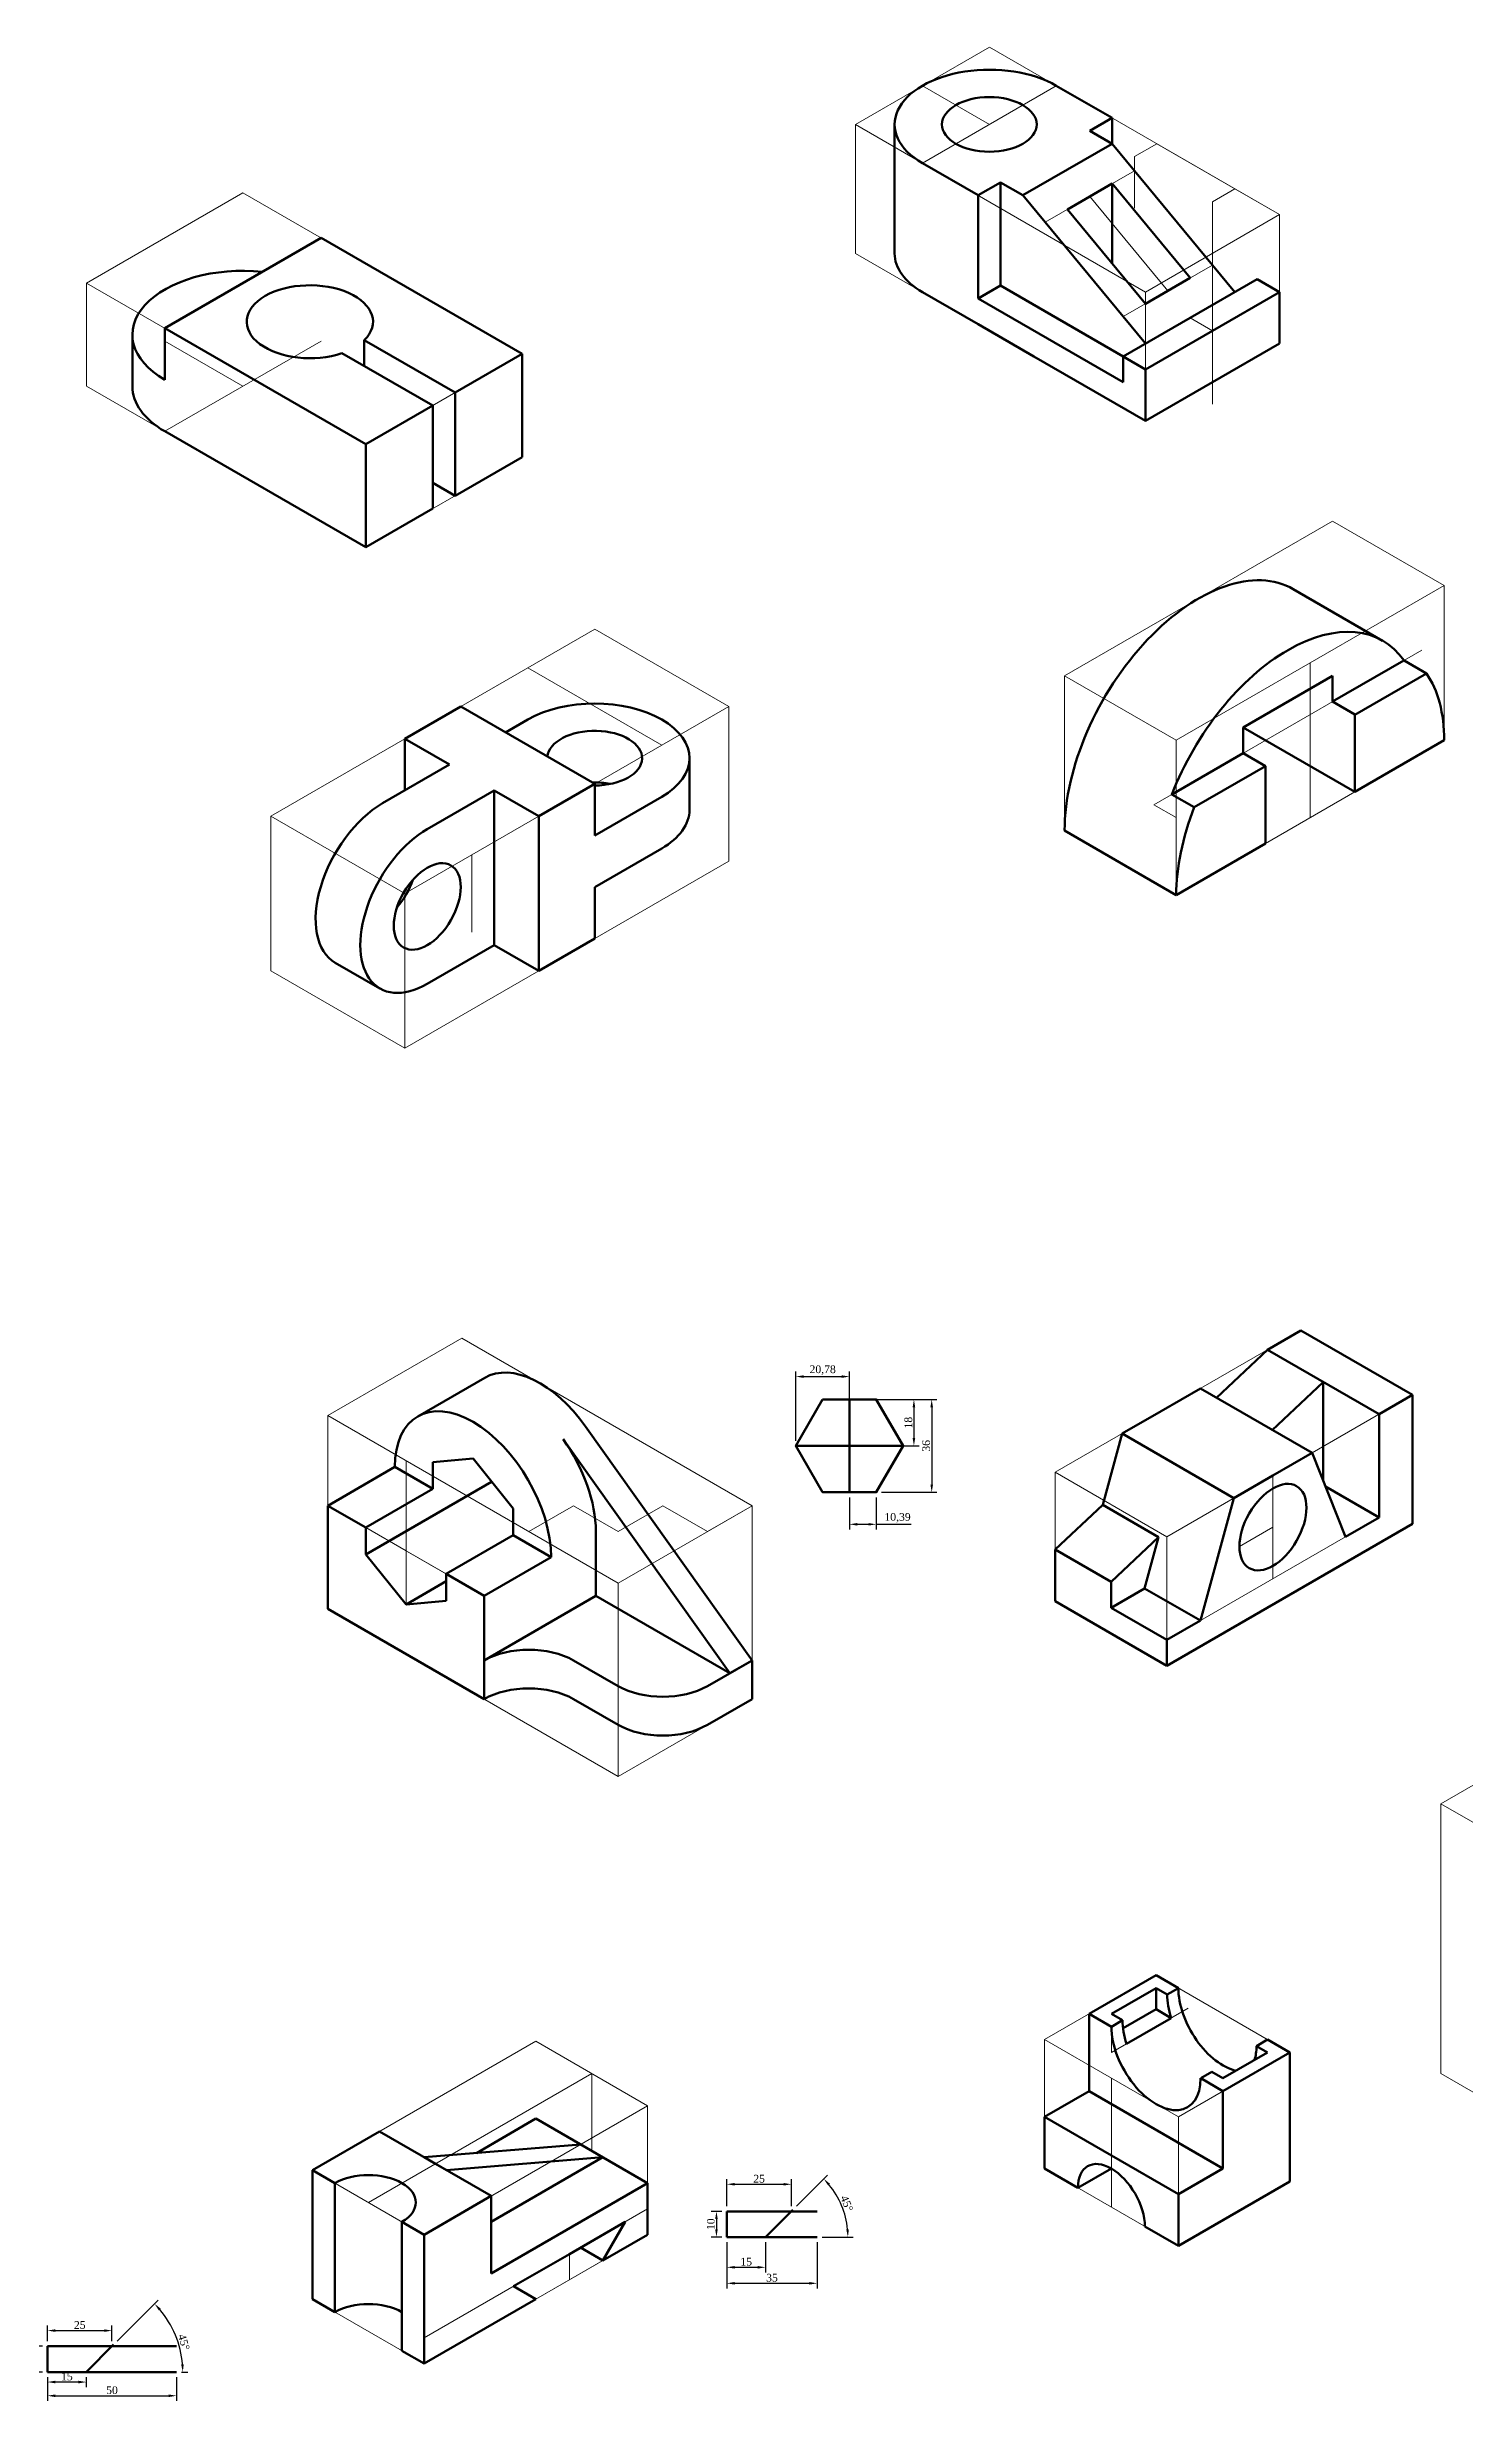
# Model space of a CAD drawing. Header units: millimetres. Extents: x 2048 to 5316, y 978 to 2109.
# Drawn here: x 3860 to 4410, y 1024 to 1937 of the extents above; entities that cross this region are included whole.
import ezdxf

# ---------------------------------------------------------------- set-up
doc = ezdxf.new("R2010")
doc.units = ezdxf.units.MM
for name, color, linetype, lineweight in [('Dark', 2, 'Continuous', 60), ('Light', 4, 'Continuous', 5), ('Medium', 6, 'Continuous', 20)]:
    doc.layers.add(name, color=color, linetype=linetype, lineweight=lineweight)
doc.styles.get("Standard").update_dxf_attribs({"font": 'times.ttf'})
doc.dimstyles.new('ISO-25', dxfattribs={"dimtxt": 3, "dimasz": 3, "dimexe": 2, "dimexo": 2, "dimtad": 1, "dimtoh": 1, "dimtxsty": 'Standard', "dimcen": 2.5, "dimadec": 0, "dimazin": 0, "dimtfac": 1, "dimtmove": 0, "dimatfit": 2, "dimfxl": 1, "dimarcsym": 0})

# ---------------------------------------------------------------- blocks, each defined once
blk = doc.blocks.new('*D23')
at = {"layer": 'Dark', "color": 0, "lineweight": -2, "transparency": 16777216}
for p, q in [((3860.07, 1046.79), (3860.07, 1052.86)), ((3863.07, 1050.86), (3882.07, 1050.86)), ((3885.07, 1046.79), (3885.07, 1052.86))]:
    blk.add_line(p, q, dxfattribs=at)
at = {"layer": 'Dark', "color": 0, "transparency": 16777216}
for points in [[(3863.07, 1051.36), (3863.07, 1050.36), (3860.07, 1050.86)], [(3882.07, 1051.36), (3882.07, 1050.36), (3885.07, 1050.86)]]:
    blk.add_solid(points, dxfattribs=at)
at = {"layer": 'Defpoints', "color": 0, "transparency": 16777216}
for p in [(3885.07, 1050.86), (3860.07, 1044.79), (3885.07, 1044.79)]:
    blk.add_point(p, dxfattribs=at)
at = {"layer": 'Dark', "color": 0, "transparency": 16777216, "insert": (3872.57, 1053.01), "char_height": 3, "attachment_point": 5}
blk.add_mtext('25', dxfattribs=at)
blk = doc.blocks.new('*D24')
at = {"layer": 'Dark', "color": 0, "lineweight": -2, "transparency": 16777216}
for p, q in [((3858.07, 1044.79), (3854.13, 1044.79)), ((3856.13, 1041.79), (3856.13, 1037.79)), ((3858.07, 1034.79), (3854.13, 1034.79))]:
    blk.add_line(p, q, dxfattribs=at)
at = {"layer": 'Dark', "color": 0, "transparency": 16777216}
for points in [[(3855.63, 1041.79), (3856.63, 1041.79), (3856.13, 1044.79)], [(3855.63, 1037.79), (3856.63, 1037.79), (3856.13, 1034.79)]]:
    blk.add_solid(points, dxfattribs=at)
at = {"layer": 'Defpoints', "color": 0, "transparency": 16777216}
for p in [(3860.07, 1044.79), (3856.13, 1034.79), (3860.07, 1034.79)]:
    blk.add_point(p, dxfattribs=at)
at = {"layer": 'Dark', "color": 0, "transparency": 16777216, "insert": (3853.98, 1039.79), "char_height": 3, "attachment_point": 5, "rotation": 90}
blk.add_mtext('10', dxfattribs=at)
blk = doc.blocks.new('*D25')
at = {"layer": 'Dark', "color": 0, "lineweight": -2, "transparency": 16777216}
for p, q in [((3860.07, 1032.79), (3860.07, 1028.9)), ((3875.07, 1032.79), (3875.07, 1028.9)), ((3872.07, 1030.9), (3863.07, 1030.9))]:
    blk.add_line(p, q, dxfattribs=at)
at = {"layer": 'Dark', "color": 0, "transparency": 16777216}
for points in [[(3863.07, 1031.4), (3863.07, 1030.4), (3860.07, 1030.9)], [(3872.07, 1031.4), (3872.07, 1030.4), (3875.07, 1030.9)]]:
    blk.add_solid(points, dxfattribs=at)
at = {"layer": 'Defpoints', "color": 0, "transparency": 16777216}
for p in [(3860.07, 1034.79), (3875.07, 1034.79), (3860.07, 1030.9)]:
    blk.add_point(p, dxfattribs=at)
at = {"layer": 'Dark', "color": 0, "transparency": 16777216, "insert": (3867.57, 1033.05), "char_height": 3, "attachment_point": 5}
blk.add_mtext('15', dxfattribs=at)
blk = doc.blocks.new('*D26')
at = {"layer": 'Dark', "color": 0, "lineweight": -2, "transparency": 16777216}
for p, q in [((3860.07, 1032.79), (3860.07, 1023.58)), ((3910.07, 1032.79), (3910.07, 1023.58)), ((3863.07, 1025.58), (3907.07, 1025.58))]:
    blk.add_line(p, q, dxfattribs=at)
at = {"layer": 'Dark', "color": 0, "transparency": 16777216}
for points in [[(3863.07, 1026.08), (3863.07, 1025.08), (3860.07, 1025.58)], [(3907.07, 1026.08), (3907.07, 1025.08), (3910.07, 1025.58)]]:
    blk.add_solid(points, dxfattribs=at)
at = {"layer": 'Defpoints', "color": 0, "transparency": 16777216}
for p in [(3860.07, 1034.79), (3910.07, 1034.79), (3910.07, 1025.58)]:
    blk.add_point(p, dxfattribs=at)
at = {"layer": 'Dark', "color": 0, "transparency": 16777216, "insert": (3885.07, 1027.73), "char_height": 3, "attachment_point": 5}
blk.add_mtext('50', dxfattribs=at)
blk = doc.blocks.new('*D27')
at = {"layer": 'Dark', "color": 0, "lineweight": -2, "transparency": 16777216}
for p, q in [((4150.57, 1099.13), (4162.55, 1111.11)), ((4160.55, 1087.11), (4172.5, 1087.11))]:
    blk.add_line(p, q, dxfattribs=at)
blk.add_arc((4138.55, 1087.11), 31.94, 5.38308, 39.61692, dxfattribs=at)
at = {"layer": 'Dark', "color": 0, "transparency": 16777216}
for points in [[(4162.79, 1107.14), (4163.53, 1107.82), (4161.14, 1109.7)], [(4170.85, 1090.13), (4169.86, 1090.09), (4170.5, 1087.11)]]:
    blk.add_solid(points, dxfattribs=at)
at = {"layer": 'Defpoints', "color": 0, "transparency": 16777216}
for p in [(4149.16, 1097.72), (4138.55, 1087.11), (4138.55, 1087.11), (4158.55, 1087.11), (4169.41, 1095.38)]:
    blk.add_point(p, dxfattribs=at)
at = {"layer": 'Dark', "color": 0, "transparency": 16777216, "insert": (4170.05, 1100.16), "char_height": 3, "attachment_point": 5, "rotation": 292.5}
blk.add_mtext('45°', dxfattribs=at)
blk = doc.blocks.new('*D28')
at = {"layer": 'Dark', "color": 0, "lineweight": -2, "transparency": 16777216}
for p, q in [((4123.55, 1085.11), (4123.55, 1073.41)), ((4138.55, 1085.11), (4138.55, 1073.41)), ((4126.55, 1075.41), (4135.55, 1075.41))]:
    blk.add_line(p, q, dxfattribs=at)
at = {"layer": 'Dark', "color": 0, "transparency": 16777216}
for points in [[(4126.55, 1075.91), (4126.55, 1074.91), (4123.55, 1075.41)], [(4135.55, 1075.91), (4135.55, 1074.91), (4138.55, 1075.41)]]:
    blk.add_solid(points, dxfattribs=at)
at = {"layer": 'Defpoints', "color": 0, "transparency": 16777216}
for p in [(4123.55, 1087.11), (4138.55, 1087.11), (4138.55, 1075.41)]:
    blk.add_point(p, dxfattribs=at)
at = {"layer": 'Dark', "color": 0, "transparency": 16777216, "insert": (4131.05, 1077.56), "char_height": 3, "attachment_point": 5}
blk.add_mtext('15', dxfattribs=at)
blk = doc.blocks.new('*D29')
at = {"layer": 'Dark', "color": 0, "lineweight": -2, "transparency": 16777216}
for p, q in [((4121.55, 1097.11), (4117.5, 1097.11)), ((4121.55, 1087.11), (4117.5, 1087.11)), ((4119.5, 1094.11), (4119.5, 1090.11))]:
    blk.add_line(p, q, dxfattribs=at)
at = {"layer": 'Dark', "color": 0, "transparency": 16777216}
for points in [[(4119, 1094.11), (4120, 1094.11), (4119.5, 1097.11)], [(4119, 1090.11), (4120, 1090.11), (4119.5, 1087.11)]]:
    blk.add_solid(points, dxfattribs=at)
at = {"layer": 'Defpoints', "color": 0, "transparency": 16777216}
for p in [(4123.55, 1097.11), (4119.5, 1087.11), (4123.55, 1087.11)]:
    blk.add_point(p, dxfattribs=at)
at = {"layer": 'Dark', "color": 0, "transparency": 16777216, "insert": (4117.34, 1092.11), "char_height": 3, "attachment_point": 5, "rotation": 90}
blk.add_mtext('10', dxfattribs=at)
blk = doc.blocks.new('*D30')
at = {"layer": 'Dark', "color": 0, "lineweight": -2, "transparency": 16777216}
for p, q in [((4123.55, 1085.11), (4123.55, 1067.2)), ((4158.55, 1085.11), (4158.55, 1067.2)), ((4126.55, 1069.2), (4155.55, 1069.2))]:
    blk.add_line(p, q, dxfattribs=at)
at = {"layer": 'Dark', "color": 0, "transparency": 16777216}
for points in [[(4126.55, 1069.7), (4126.55, 1068.7), (4123.55, 1069.2)], [(4155.55, 1069.7), (4155.55, 1068.7), (4158.55, 1069.2)]]:
    blk.add_solid(points, dxfattribs=at)
at = {"layer": 'Defpoints', "color": 0, "transparency": 16777216}
for p in [(4123.55, 1087.11), (4158.55, 1087.11), (4158.55, 1069.2)]:
    blk.add_point(p, dxfattribs=at)
at = {"layer": 'Dark', "color": 0, "transparency": 16777216, "insert": (4141.05, 1071.35), "char_height": 3, "attachment_point": 5}
blk.add_mtext('35', dxfattribs=at)
blk = doc.blocks.new('*D31')
at = {"layer": 'Dark', "color": 0, "lineweight": -2, "transparency": 16777216}
for p, q in [((4123.55, 1099.11), (4123.55, 1109.61)), ((4126.55, 1107.61), (4145.55, 1107.61)), ((4148.55, 1099.11), (4148.55, 1109.61))]:
    blk.add_line(p, q, dxfattribs=at)
at = {"layer": 'Dark', "color": 0, "transparency": 16777216}
for points in [[(4126.55, 1108.11), (4126.55, 1107.11), (4123.55, 1107.61)], [(4145.55, 1108.11), (4145.55, 1107.11), (4148.55, 1107.61)]]:
    blk.add_solid(points, dxfattribs=at)
at = {"layer": 'Defpoints', "color": 0, "transparency": 16777216}
for p in [(4148.55, 1107.61), (4123.55, 1097.11), (4148.55, 1097.11)]:
    blk.add_point(p, dxfattribs=at)
at = {"layer": 'Dark', "color": 0, "transparency": 16777216, "insert": (4136.05, 1109.76), "char_height": 3, "attachment_point": 5}
blk.add_mtext('25', dxfattribs=at)
blk = doc.blocks.new('*D32')
at = {"layer": 'Dark', "color": 0, "lineweight": -2, "transparency": 16777216}
for p, q in [((3887.09, 1046.82), (3902.96, 1062.69)), ((3912.07, 1034.79), (3914.52, 1034.79))]:
    blk.add_line(p, q, dxfattribs=at)
blk.add_arc((3875.07, 1034.79), 37.44, 4.59164, 40.40836, dxfattribs=at)
at = {"layer": 'Dark', "color": 0, "transparency": 16777216}
for points in [[(3903.22, 1058.73), (3903.95, 1059.41), (3901.55, 1061.27)], [(3912.9, 1037.81), (3911.9, 1037.77), (3912.52, 1034.79)]]:
    blk.add_solid(points, dxfattribs=at)
at = {"layer": 'Defpoints', "color": 0, "transparency": 16777216}
for p in [(3907.5, 1053.52), (3885.68, 1045.4), (3875.07, 1034.79), (3875.07, 1034.79), (3910.07, 1034.79)]:
    blk.add_point(p, dxfattribs=at)
at = {"layer": 'Dark', "color": 0, "transparency": 16777216, "insert": (3912.93, 1046.4), "char_height": 3, "attachment_point": 5, "rotation": 287.03644}
blk.add_mtext('45°', dxfattribs=at)
blk = doc.blocks.new('*D33')
at = {"layer": 'Dark', "color": 0, "lineweight": -2, "transparency": 16777216}
for p, q in [((4183.48, 1412.01), (4204.99, 1412.01)), ((4202.99, 1409.01), (4202.99, 1379.01)), ((4183.48, 1376.01), (4204.99, 1376.01))]:
    blk.add_line(p, q, dxfattribs=at)
at = {"layer": 'Dark', "color": 0, "transparency": 16777216}
for points in [[(4202.49, 1409.01), (4203.49, 1409.01), (4202.99, 1412.01)], [(4202.49, 1379.01), (4203.49, 1379.01), (4202.99, 1376.01)]]:
    blk.add_solid(points, dxfattribs=at)
at = {"layer": 'Defpoints', "color": 0, "transparency": 16777216}
for p in [(4181.48, 1412.01), (4181.48, 1376.01), (4202.99, 1376.01)]:
    blk.add_point(p, dxfattribs=at)
at = {"layer": 'Dark', "color": 0, "transparency": 16777216, "insert": (4200.84, 1394.01), "char_height": 3, "attachment_point": 5, "rotation": 90}
blk.add_mtext('36', dxfattribs=at)
blk = doc.blocks.new('*D34')
at = {"layer": 'Dark', "color": 0, "lineweight": -2, "transparency": 16777216}
for p, q in [((4150.3, 1396.01), (4150.3, 1422.87)), ((4153.3, 1420.87), (4168.09, 1420.87)), ((4171.09, 1396.01), (4171.09, 1422.87))]:
    blk.add_line(p, q, dxfattribs=at)
at = {"layer": 'Dark', "color": 0, "transparency": 16777216}
for points in [[(4153.3, 1421.37), (4153.3, 1420.37), (4150.3, 1420.87)], [(4168.09, 1421.37), (4168.09, 1420.37), (4171.09, 1420.87)]]:
    blk.add_solid(points, dxfattribs=at)
at = {"layer": 'Defpoints', "color": 0, "transparency": 16777216}
for p in [(4171.09, 1420.87), (4150.3, 1394.01), (4171.09, 1394.01)]:
    blk.add_point(p, dxfattribs=at)
at = {"layer": 'Dark', "color": 0, "transparency": 16777216, "insert": (4160.7, 1423.36), "char_height": 3, "attachment_point": 5}
blk.add_mtext('20,78', dxfattribs=at)
blk = doc.blocks.new('*D35')
at = {"layer": 'Dark', "color": 0, "lineweight": -2, "transparency": 16777216}
for p, q in [((4173.09, 1412.01), (4198.09, 1412.01)), ((4196.09, 1409.01), (4196.09, 1397.01)), ((4173.09, 1394.01), (4198.09, 1394.01))]:
    blk.add_line(p, q, dxfattribs=at)
at = {"layer": 'Dark', "color": 0, "transparency": 16777216}
for points in [[(4195.59, 1409.01), (4196.59, 1409.01), (4196.09, 1412.01)], [(4195.59, 1397.01), (4196.59, 1397.01), (4196.09, 1394.01)]]:
    blk.add_solid(points, dxfattribs=at)
at = {"layer": 'Defpoints', "color": 0, "transparency": 16777216}
for p in [(4171.09, 1412.01), (4171.09, 1394.01), (4196.09, 1394.01)]:
    blk.add_point(p, dxfattribs=at)
at = {"layer": 'Dark', "color": 0, "transparency": 16777216, "insert": (4193.94, 1403.01), "char_height": 3, "attachment_point": 5, "rotation": 90}
blk.add_mtext('18', dxfattribs=at)
blk = doc.blocks.new('*D36')
at = {"layer": 'Dark', "color": 0, "lineweight": -2, "transparency": 16777216}
for p, q in [((4171.09, 1374.01), (4171.09, 1361.58)), ((4181.48, 1374.01), (4181.48, 1361.58)), ((4174.09, 1363.58), (4178.48, 1363.58)), ((4181.48, 1363.58), (4194.99, 1363.58))]:
    blk.add_line(p, q, dxfattribs=at)
at = {"layer": 'Dark', "color": 0, "transparency": 16777216}
for points in [[(4174.09, 1364.08), (4174.09, 1363.08), (4171.09, 1363.58)], [(4178.48, 1364.08), (4178.48, 1363.08), (4181.48, 1363.58)]]:
    blk.add_solid(points, dxfattribs=at)
at = {"layer": 'Defpoints', "color": 0, "transparency": 16777216}
for p in [(4171.09, 1376.01), (4181.48, 1376.01), (4181.48, 1363.58)]:
    blk.add_point(p, dxfattribs=at)
at = {"layer": 'Dark', "color": 0, "transparency": 16777216, "insert": (4189.74, 1366.08), "char_height": 3, "attachment_point": 5}
blk.add_mtext('10,39', dxfattribs=at)

msp = doc.modelspace()

# ---------------------------------------------------------------- linework, layer by layer
at = {"layer": 'Dark'}
for p, q in [((4251.322, 1921.532), (4272.972, 1909.032)), ((4264.312, 1904.032), (4272.972, 1909.032)), ((4272.972, 1909.032), (4272.972, 1899.032)), ((4188.599, 1906.532), (4188.599, 1856.532)), ((4238.331, 1879.032), (4272.972, 1899.032)), ((4272.972, 1899.032), (4264.312, 1904.032)), ((4320.604, 1841.532), (4272.972, 1899.032)), ((4199.36, 1891.532), (4221.011, 1879.032)), ((4221.011, 1879.032), (4229.671, 1884.032)), ((4229.671, 1884.032), (4238.331, 1879.032)), ((4229.671, 1884.032), (4229.671, 1844.032)), ((4264.312, 1878.577), (4272.972, 1883.577)), ((4272.972, 1883.577), (4303.283, 1846.986)), ((4272.972, 1883.577), (4272.972, 1852.668)), ((4221.011, 1839.032), (4221.011, 1879.032)), ((4285.963, 1821.532), (4238.331, 1879.032)), ((4264.312, 1878.577), (4255.652, 1873.577)), ((4285.963, 1836.986), (4255.652, 1873.577)), ((3966.145, 1862.508), (3905.524, 1827.508)), ((4044.088, 1817.508), (3966.145, 1862.508)), ((4277.303, 1816.532), (4329.264, 1846.532)), ((4294.623, 1841.986), (4303.283, 1846.986)), ((4329.264, 1846.532), (4337.924, 1841.532)), ((4199.36, 1841.532), (4221.011, 1829.032)), ((4229.671, 1844.032), (4221.011, 1839.032)), ((4277.303, 1806.532), (4221.011, 1839.032)), ((4229.671, 1844.032), (4277.303, 1816.532)), ((4294.623, 1841.986), (4285.963, 1836.986)), ((4285.963, 1811.532), (4337.924, 1841.532)), ((4337.924, 1841.532), (4337.924, 1821.532)), ((3983.466, 1782.508), (3905.524, 1827.508)), ((3905.524, 1827.508), (3905.524, 1807.508)), ((4221.011, 1829.032), (4242.662, 1816.532)), ((3892.968, 1805.008), (3892.968, 1825.008)), ((4009.447, 1797.508), (3974.256, 1817.826)), ((4018.107, 1802.508), (3982.916, 1822.826)), ((3982.916, 1822.826), (3982.916, 1812.826)), ((4044.088, 1817.508), (4018.107, 1802.508)), ((4044.088, 1777.508), (4044.088, 1817.508)), ((4337.924, 1821.532), (4285.963, 1791.532)), ((4242.662, 1816.532), (4285.963, 1791.532)), ((4285.963, 1811.532), (4277.303, 1816.532)), ((4277.303, 1816.532), (4277.303, 1806.532)), ((4285.963, 1791.532), (4285.963, 1811.532)), ((3905.524, 1807.508), (3905.524, 1807.508)), ((4018.107, 1802.508), (4018.107, 1762.508)), ((3983.466, 1782.508), (4009.447, 1797.508)), ((4009.447, 1797.508), (4009.447, 1757.508)), ((3983.466, 1742.508), (3905.524, 1787.508)), ((3983.466, 1742.508), (3983.466, 1782.508)), ((4044.088, 1777.508), (4018.107, 1762.508)), ((4018.107, 1762.508), (4009.447, 1767.508)), ((3983.466, 1742.508), (4009.447, 1757.508)), ((4343.241, 1726.296), (4377.882, 1706.296)), ((4358.46, 1682.656), (4386.139, 1698.637)), ((4386.182, 1698.576), (4386.182, 1698.576)), ((4386.182, 1698.576), (4394.842, 1693.576)), ((4323.819, 1672.656), (4358.46, 1692.656)), ((4358.46, 1692.656), (4358.46, 1682.656)), ((4367.12, 1677.597), (4394.842, 1693.576)), ((3998.69, 1668.229), (4020.341, 1680.729)), ((4020.341, 1680.729), (4072.302, 1650.729)), ((4358.46, 1682.656), (4367.12, 1677.656)), ((4046.321, 1675.729), (4037.661, 1670.729)), ((4323.819, 1662.656), (4323.819, 1672.656)), ((4367.12, 1647.656), (4323.819, 1672.656)), ((4367.12, 1677.656), (4367.12, 1647.656)), ((4016.01, 1658.229), (3998.69, 1668.229)), ((3998.69, 1668.229), (3998.69, 1648.229)), ((4296.139, 1646.675), (4323.819, 1662.656)), ((4332.479, 1657.63), (4323.819, 1662.656)), ((4401.761, 1667.656), (4367.12, 1647.656)), ((3990.03, 1643.229), (4016.01, 1658.229)), ((4109.044, 1660.729), (4109.044, 1640.729)), ((4304.799, 1641.675), (4332.479, 1657.63)), ((4332.479, 1627.656), (4332.479, 1657.63)), ((4007.35, 1633.229), (4033.331, 1648.229)), ((4033.331, 1588.229), (4033.331, 1648.229)), ((4033.331, 1648.229), (4050.651, 1638.229)), ((4050.651, 1638.229), (4072.302, 1650.729)), ((4072.302, 1650.729), (4072.302, 1630.729)), ((4098.283, 1645.729), (4072.302, 1630.729)), ((4296.139, 1646.675), (4304.799, 1641.675)), ((4050.651, 1638.229), (4050.651, 1618.229)), ((4098.283, 1625.729), (4072.302, 1610.729)), ((4297.838, 1607.656), (4254.537, 1632.656)), ((4297.838, 1607.656), (4332.479, 1627.656)), ((4050.651, 1618.229), (4050.651, 1598.229)), ((4072.302, 1610.729), (4072.302, 1590.729)), ((4050.651, 1578.229), (4050.651, 1598.229)), ((4072.302, 1590.729), (4050.651, 1578.229)), ((3988.979, 1571.409), (3971.658, 1581.409)), ((4007.35, 1573.229), (4033.331, 1588.229)), ((4033.331, 1588.229), (4050.651, 1578.229)), ((4333.178, 1431.246), (4346.169, 1438.746)), ((4346.169, 1438.746), (4389.47, 1413.746)), ((4313.433, 1412.646), (4333.178, 1431.246)), ((4376.479, 1406.246), (4333.178, 1431.246)), ((4003.65, 1405.43), (4029.631, 1420.43)), ((4292.042, 1407.496), (4307.197, 1416.246)), ((4307.197, 1416.246), (4350.499, 1391.246)), ((4335.083, 1400.146), (4354.829, 1418.746)), ((4354.829, 1380.412), (4354.829, 1418.746)), ((4171.089, 1412.011), (4171.089, 1376.011)), ((4292.042, 1407.496), (4276.887, 1398.746)), ((4389.47, 1413.746), (4376.479, 1406.246)), ((4376.479, 1406.246), (4376.479, 1366.246)), ((4389.47, 1363.746), (4389.47, 1413.746)), ((4133.336, 1310.807), (4068.716, 1401.569)), ((4276.887, 1398.746), (4269.325, 1371.096)), ((4320.188, 1373.746), (4276.887, 1398.746)), ((4009.495, 1387.697), (4025.083, 1389.087)), ((4009.495, 1377.307), (4009.495, 1387.697)), ((4025.083, 1389.087), (4040.672, 1369.697)), ((4124.676, 1305.807), (4060.055, 1396.569)), ((4150.305, 1394.011), (4191.874, 1394.011)), ((4335.343, 1382.496), (4350.499, 1391.246)), ((4350.499, 1391.246), (4363.489, 1358.746)), ((3968.792, 1370.807), (3994.772, 1385.807)), ((3983.514, 1351.917), (4032.315, 1380.092)), ((3994.772, 1385.807), (4009.495, 1377.307)), ((4335.343, 1382.496), (4320.188, 1373.746)), ((3968.792, 1330.807), (3968.792, 1370.807)), ((3968.792, 1370.807), (3983.514, 1362.307)), ((3983.514, 1362.307), (4009.495, 1377.307)), ((4040.672, 1359.307), (4040.672, 1369.697)), ((4250.906, 1353.746), (4269.325, 1371.096)), ((4269.325, 1371.096), (4290.976, 1358.596)), ((4320.188, 1373.746), (4307.197, 1326.246)), ((4376.479, 1366.246), (4355.695, 1378.246)), ((3983.514, 1362.307), (3983.514, 1351.917)), ((4072.715, 1335.807), (4072.715, 1360.807)), ((4389.47, 1363.746), (4294.207, 1308.746)), ((4363.489, 1358.746), (4376.479, 1366.246)), ((3983.514, 1351.917), (3999.103, 1332.527)), ((4014.691, 1344.307), (4040.672, 1359.307)), ((4040.672, 1359.307), (4055.394, 1350.807)), ((4250.906, 1343.746), (4250.906, 1353.746)), ((4272.556, 1341.246), (4250.906, 1353.746)), ((4272.556, 1341.246), (4290.976, 1358.596)), ((4290.976, 1358.596), (4285.547, 1338.746)), ((4014.691, 1344.307), (4014.691, 1333.917)), ((4014.691, 1344.307), (4029.413, 1335.807)), ((4029.413, 1335.807), (4055.394, 1350.807)), ((4250.906, 1343.746), (4250.906, 1333.746)), ((3999.103, 1332.527), (4014.691, 1341.527)), ((3999.103, 1332.527), (4014.691, 1333.917)), ((4029.413, 1295.807), (4029.413, 1335.807)), ((4072.715, 1335.807), (4029.413, 1310.807)), ((4124.676, 1305.807), (4072.715, 1335.807)), ((4250.906, 1333.746), (4294.207, 1308.746)), ((4272.556, 1331.246), (4272.556, 1341.246)), ((4272.556, 1331.246), (4285.547, 1338.746)), ((4307.197, 1326.246), (4285.547, 1338.746)), ((3968.792, 1330.807), (4029.413, 1295.807)), ((4294.207, 1318.746), (4272.556, 1331.246)), ((4294.207, 1318.746), (4307.197, 1326.246)), ((4294.207, 1308.746), (4294.207, 1318.746)), ((4081.375, 1300.807), (4064.054, 1310.807)), ((4116.016, 1300.807), (4133.336, 1310.807)), ((4133.336, 1310.807), (4124.676, 1305.807)), ((4133.336, 1295.807), (4133.336, 1310.807)), ((4081.375, 1285.807), (4064.054, 1295.807)), ((4116.016, 1285.807), (4133.336, 1295.807)), ((4289.983, 1188.71), (4264.002, 1173.71)), ((4298.643, 1183.71), (4289.983, 1188.71)), ((4289.983, 1183.71), (4272.663, 1173.71)), ((4294.313, 1181.21), (4289.983, 1183.71)), ((4289.983, 1183.71), (4289.983, 1175.482)), ((4294.313, 1181.21), (4298.643, 1183.71)), ((4264.002, 1143.71), (4264.002, 1173.71)), ((4272.663, 1168.71), (4264.002, 1173.71)), ((4276.993, 1171.21), (4272.663, 1173.71)), ((4272.663, 1168.71), (4276.993, 1171.21)), ((4289.983, 1175.482), (4277.189, 1168.095)), ((4278.527, 1162.096), (4295.847, 1172.096)), ((4295.847, 1172.096), (4289.983, 1175.482)), ((4333.284, 1163.71), (4328.954, 1161.21)), ((4328.954, 1161.21), (4333.284, 1158.71)), ((4341.945, 1158.71), (4333.284, 1163.71)), ((4307.304, 1148.71), (4311.634, 1151.21)), ((4311.634, 1151.21), (4315.964, 1148.71)), ((4315.964, 1143.71), (4341.945, 1158.71)), ((4315.964, 1148.71), (4333.284, 1158.71)), ((4341.945, 1158.71), (4341.945, 1108.71)), ((4264.002, 1143.71), (4246.682, 1133.71)), ((4315.964, 1113.71), (4264.002, 1143.71)), ((4315.964, 1143.71), (4307.304, 1148.71)), ((4315.964, 1113.71), (4315.964, 1143.71)), ((4049.484, 1133.063), (4026.39, 1119.73)), ((4092.785, 1108.063), (4049.484, 1133.063)), ((4298.643, 1103.71), (4246.682, 1133.71)), ((4246.682, 1133.71), (4246.682, 1113.71)), ((3962.881, 1113.063), (3988.862, 1128.063)), ((3988.862, 1128.063), (4032.163, 1103.063)), ((4006.182, 1118.063), (4066.804, 1123.063)), ((4071.134, 1120.563), (4066.804, 1123.063)), ((4010.512, 1115.563), (4006.182, 1118.063)), ((4010.512, 1115.563), (4014.843, 1113.063)), ((4014.843, 1113.063), (4075.464, 1118.063)), ((4075.464, 1118.063), (4032.163, 1093.063)), ((4071.134, 1120.563), (4075.464, 1118.063)), ((3962.881, 1113.063), (3971.541, 1108.063)), ((3962.881, 1063.063), (3962.881, 1113.063)), ((3971.541, 1108.063), (3971.541, 1058.063)), ((4032.163, 1073.063), (4092.785, 1108.063)), ((4092.785, 1108.063), (4092.785, 1088.063)), ((4259.672, 1106.21), (4246.682, 1113.71)), ((4259.672, 1106.21), (4272.663, 1113.71)), ((4298.643, 1103.71), (4315.964, 1113.71)), ((4341.945, 1108.71), (4298.643, 1083.71)), ((4032.163, 1103.063), (4006.182, 1088.063)), ((4032.163, 1103.063), (4032.163, 1073.063)), ((4123.553, 1097.112), (4123.553, 1087.112)), ((4123.553, 1097.112), (4158.553, 1097.112)), ((4138.553, 1087.112), (4149.16, 1097.719)), ((4298.643, 1083.71), (4298.643, 1103.71)), ((3997.522, 1043.063), (3997.522, 1093.063)), ((3997.522, 1093.063), (4006.182, 1088.063)), ((4006.182, 1038.063), (4006.182, 1088.063)), ((4062.474, 1080.563), (4084.125, 1093.063)), ((4075.464, 1078.063), (4084.125, 1093.063)), ((4092.785, 1088.063), (4075.464, 1078.063)), ((4123.553, 1087.112), (4138.553, 1087.112)), ((4138.553, 1087.112), (4158.553, 1087.112)), ((4298.643, 1083.71), (4285.653, 1091.21)), ((4062.474, 1080.563), (4040.823, 1068.063)), ((4075.464, 1078.063), (4066.804, 1083.063)), ((3971.541, 1058.063), (3962.881, 1063.063)), ((4006.182, 1038.063), (4049.484, 1063.063)), ((4049.484, 1063.063), (4040.823, 1068.063)), ((3860.072, 1034.795), (3860.072, 1044.795)), ((3860.072, 1044.795), (3910.072, 1044.795)), ((3875.072, 1034.795), (3885.679, 1045.402)), ((4006.182, 1038.063), (3997.522, 1043.063)), ((3860.072, 1034.795), (3875.072, 1034.795)), ((3875.072, 1034.795), (3910.072, 1034.795))]:
    msp.add_line(p, q, dxfattribs=at)
msp.add_lwpolyline([(4160.697, 1412.011), (4150.305, 1394.011), (4160.697, 1376.011), (4181.482, 1376.011), (4191.874, 1394.011), (4181.482, 1412.011)], close=True, dxfattribs=at)
for centre, major_axis, start_param, end_param in [((4225.341, 1906.532), (-36.742, 0), 3.9269908, 7.0685835), ((4225.341, 1856.532), (-36.742, 0), 6.2831853, 7.0685835), ((3935.835, 1825.008), (-42.866, 0), 4.5352364, 7.0685835), ((3961.815, 1830.008), (-24.495, 0), 2.6088747, 8.3866995), ((3935.835, 1805.008), (-42.866, 0), 0, 0.7853982), ((4306.498, 1662.656), (-36.742, -63.64), 3.1415927, 5.4977871), ((4341.139, 1642.656), (-36.742, -63.64), 2.8781527, 4.9741884), ((4349.799, 1637.656), (-36.742, -63.64), 2.3561945, 2.8781527), ((4072.302, 1660.729), (-36.742, 0), 2.3561945, 5.4977871), ((4072.302, 1660.729), (-18.371, 0), 1.5707963, 6.2275148), ((4072.302, 1640.729), (-18.371, 0), 4.3725521, 4.7680595), ((3990.03, 1613.229), (-18.371, -31.82), 3.9269908, 6.2831853), ((4072.302, 1640.729), (-36.742, 0), 2.3561945, 3.1415927), ((4349.799, 1637.656), (-36.742, -63.64), 4.9741884, 5.4977871), ((4007.35, 1603.229), (-18.371, -31.82), 3.9269908, 7.0685835), ((3990.03, 1613.229), (-9.186, -15.91), 1.2309594, 1.9106332), ((4051.064, 1383.307), (21.433, -37.123), 1.7345758, 3.1415927), ((4025.083, 1368.307), (21.433, -37.123), 0.7853982, 3.9269908), ((4042.404, 1378.307), (21.433, -37.123), 0.7853982, 1.7345758), ((4046.734, 1300.807), (-24.495, 0), 3.9269908, 5.4977871), ((4046.734, 1285.807), (-24.495, 0), 3.9269908, 5.4977871), ((4098.695, 1310.807), (-24.495, 0), 0.7853982, 2.3561945), ((4098.695, 1295.807), (-24.495, 0), 0.7853982, 2.3561945), ((4311.634, 1171.21), (12.247, -21.213), 3.9269908, 4.3510219), ((4315.964, 1173.71), (12.247, -21.213), 3.9269908, 5.7964904), ((4289.983, 1158.71), (12.247, -21.213), 3.9269908, 7.0685835), ((4294.313, 1161.21), (12.247, -21.213), 3.9269908, 4.3510219), ((4311.634, 1171.21), (12.247, -21.213), 6.7698803, 7.0685835), ((4272.663, 1098.71), (9.186, -15.91), 0.7853982, 3.9269908), ((3984.532, 1100.563), (-18.371, 0), 2.3561945, 5.4977871), ((3984.532, 1050.563), (-18.371, 0), 3.9269908, 5.4977871)]:
    msp.add_ellipse(centre, major_axis=major_axis, ratio=0.5773503, start_param=start_param, end_param=end_param, dxfattribs=at)
for centre, major_axis in [((4225.341, 1906.532), (-18.371, 0)), ((4007.35, 1603.229), (-9.186, -15.91)), ((4335.343, 1362.496), (-9.186, -15.91))]:
    msp.add_ellipse(centre, major_axis=major_axis, ratio=0.5773503, dxfattribs=at)
at = {"layer": 'Light'}
for p, q in [((4173.38, 1906.532), (4225.341, 1936.532)), ((4225.341, 1936.532), (4337.924, 1871.532)), ((4173.38, 1856.532), (4173.38, 1906.532)), ((4173.38, 1906.532), (4285.963, 1841.532)), ((3935.835, 1880.008), (3875.213, 1845.008)), ((4044.088, 1817.508), (3935.835, 1880.008)), ((4337.924, 1871.532), (4285.963, 1841.532)), ((4337.924, 1821.532), (4337.924, 1871.532)), ((4285.963, 1791.532), (4173.38, 1856.532)), ((3875.213, 1805.008), (3875.213, 1845.008)), ((3875.213, 1845.008), (3983.466, 1782.508)), ((4285.963, 1841.532), (4285.963, 1791.532)), ((4044.088, 1817.508), (3983.466, 1782.508)), ((4044.088, 1777.508), (4044.088, 1817.508)), ((4285.963, 1791.532), (4337.924, 1821.532)), ((3983.466, 1742.508), (3875.213, 1805.008)), ((3983.466, 1782.508), (3983.466, 1742.508)), ((3983.466, 1742.508), (4044.088, 1777.508)), ((4254.537, 1692.656), (4358.46, 1752.656)), ((4358.46, 1752.656), (4401.761, 1727.656)), ((4401.761, 1727.656), (4297.838, 1667.656)), ((4401.761, 1667.656), (4401.761, 1727.656)), ((3946.728, 1638.229), (4072.302, 1710.729)), ((4072.302, 1710.729), (4124.264, 1680.729)), ((4254.537, 1632.656), (4254.537, 1692.656)), ((4254.537, 1692.656), (4297.838, 1667.656)), ((4124.264, 1680.729), (3998.69, 1608.229)), ((4124.264, 1620.729), (4124.264, 1680.729)), ((4297.838, 1607.656), (4401.761, 1667.656)), ((4297.838, 1667.656), (4297.838, 1607.656)), ((3946.728, 1578.229), (3946.728, 1638.229)), ((3946.728, 1638.229), (3998.69, 1608.229)), ((4297.838, 1607.656), (4254.537, 1632.656)), ((3998.69, 1548.229), (4124.264, 1620.729)), ((3998.69, 1608.229), (3998.69, 1548.229)), ((3998.69, 1548.229), (3946.728, 1578.229)), ((3968.792, 1405.807), (4020.753, 1435.807)), ((4020.753, 1435.807), (4133.336, 1370.807)), ((4250.906, 1383.746), (4346.169, 1438.746)), ((4346.169, 1438.746), (4389.47, 1413.746)), ((4389.47, 1413.746), (4294.207, 1358.746)), ((4389.47, 1363.746), (4389.47, 1413.746)), ((3968.792, 1330.807), (3968.792, 1405.807)), ((3968.792, 1405.807), (4081.375, 1340.807)), ((4250.906, 1333.746), (4250.906, 1383.746)), ((4250.906, 1383.746), (4294.207, 1358.746)), ((4133.336, 1370.807), (4081.375, 1340.807)), ((4133.336, 1295.807), (4133.336, 1370.807)), ((4294.207, 1308.746), (4389.47, 1363.746)), ((4294.207, 1358.746), (4294.207, 1308.746)), ((4081.375, 1340.807), (4081.375, 1265.807)), ((4294.207, 1308.746), (4250.906, 1333.746)), ((4081.375, 1265.807), (3968.792, 1330.807)), ((4081.375, 1265.807), (4133.336, 1295.807)), ((4400.505, 1255.202), (4461.126, 1290.202)), ((4400.505, 1150.552), (4400.505, 1255.202)), ((4400.505, 1255.202), (4478.447, 1210.202)), ((4246.682, 1163.71), (4289.983, 1188.71)), ((4289.983, 1188.71), (4341.945, 1158.71)), ((3962.881, 1113.063), (4049.484, 1163.063)), ((4049.484, 1163.063), (4092.785, 1138.063)), ((4246.682, 1113.71), (4246.682, 1163.71)), ((4246.682, 1163.71), (4298.643, 1133.71)), ((4341.945, 1158.71), (4298.643, 1133.71)), ((4341.945, 1108.71), (4341.945, 1158.71)), ((4478.447, 1105.552), (4400.505, 1150.552)), ((4092.785, 1138.063), (4006.182, 1088.063)), ((4092.785, 1088.063), (4092.785, 1138.063)), ((4298.643, 1133.71), (4298.643, 1083.71)), ((3962.881, 1063.063), (3962.881, 1113.063)), ((3962.881, 1113.063), (4006.182, 1088.063)), ((4298.643, 1083.71), (4246.682, 1113.71)), ((4298.643, 1083.71), (4341.945, 1108.71)), ((4092.785, 1088.063), (4092.785, 1098.063)), ((4006.182, 1038.063), (4092.785, 1088.063)), ((4006.182, 1088.063), (4006.182, 1038.063)), ((4075.464, 1078.063), (4049.484, 1063.063)), ((4006.182, 1038.063), (3962.881, 1063.063))]:
    msp.add_line(p, q, dxfattribs=at)
at = {"layer": 'Medium'}
for p, q in [((4199.36, 1891.532), (4251.322, 1921.532)), ((4225.341, 1906.532), (4199.36, 1921.532)), ((4173.38, 1906.532), (4199.36, 1891.532)), ((4290.293, 1899.032), (4281.633, 1894.032)), ((4320.604, 1881.532), (4290.293, 1899.032)), ((4281.633, 1894.032), (4281.633, 1874.032)), ((4281.633, 1888.577), (4246.992, 1868.577)), ((4320.604, 1881.532), (4311.944, 1876.532)), ((4337.924, 1871.532), (4320.604, 1881.532)), ((4264.312, 1878.577), (4294.623, 1841.986)), ((4311.944, 1876.532), (4311.944, 1798.036)), ((4311.944, 1851.986), (4277.303, 1831.986)), ((4303.283, 1831.532), (4320.604, 1841.532)), ((4303.283, 1831.532), (4285.963, 1821.532)), ((4311.944, 1826.532), (4303.283, 1831.532)), ((3905.524, 1787.508), (3966.145, 1822.508)), ((3935.835, 1805.008), (3905.524, 1822.508)), ((4289.178, 1642.656), (4393.101, 1702.656)), ((4098.283, 1665.729), (4046.321, 1695.729)), ((4323.819, 1672.656), (4358.46, 1692.656)), ((4349.799, 1697.656), (4349.799, 1637.656)), ((4358.46, 1692.656), (4358.46, 1682.656)), ((4124.264, 1680.729), (4098.283, 1665.729)), ((4358.46, 1682.656), (4367.12, 1677.656)), ((4323.819, 1662.656), (4323.819, 1672.656)), ((4367.12, 1677.656), (4367.12, 1647.656)), ((4098.283, 1665.729), (4072.302, 1650.729)), ((4332.479, 1657.656), (4323.819, 1662.656)), ((4332.479, 1627.656), (4332.479, 1657.656)), ((4024.671, 1623.229), (4050.651, 1638.229)), ((4297.838, 1637.656), (4289.178, 1642.656)), ((4297.838, 1607.656), (4297.838, 1637.656)), ((3998.69, 1608.229), (4024.671, 1623.229)), ((4024.671, 1623.229), (4024.671, 1593.229)), ((3999.103, 1353.307), (3999.103, 1388.307)), ((4335.343, 1342.496), (4335.343, 1382.496)), ((4029.413, 1335.807), (3968.792, 1370.807)), ((3999.103, 1353.307), (3999.103, 1374.087)), ((4064.054, 1370.807), (4046.734, 1360.807)), ((4081.375, 1360.807), (4064.054, 1370.807)), ((4098.695, 1370.807), (4081.375, 1360.807)), ((4116.016, 1360.807), (4098.695, 1370.807)), ((4133.336, 1370.807), (4116.016, 1360.807)), ((3999.103, 1353.307), (3983.514, 1362.307)), ((4335.343, 1362.496), (4322.353, 1354.996)), ((4335.343, 1342.496), (4335.343, 1362.496)), ((3999.103, 1353.307), (4014.691, 1344.307)), ((3999.103, 1353.307), (3999.103, 1332.527)), ((4307.197, 1326.246), (4363.489, 1358.746)), ((4272.663, 1158.71), (4302.496, 1175.935)), ((4272.663, 1168.71), (4272.663, 1158.71)), ((3984.532, 1100.563), (4071.134, 1150.563)), ((4071.134, 1120.563), (4071.134, 1150.563)), ((4272.663, 1148.71), (4272.663, 1098.71)), ((4092.785, 1108.063), (4071.134, 1120.563)), ((4092.785, 1098.063), (4006.182, 1048.063)), ((4062.474, 1070.563), (4062.474, 1080.563))]:
    msp.add_line(p, q, dxfattribs=at)

# ---------------------------------------------------------------- dimensions: what is measured, and where the dimension line sits
at = {"layer": 'Dark'}
for base, p1, p2, picture, middle in [((4171.089, 1420.871), (4150.305, 1394.011), (4171.089, 1394.011), '*D34', (4160.697, 1423.365)), ((4181.482, 1363.582), (4171.089, 1376.011), (4181.482, 1376.011), '*D36', (4189.735, 1366.076)), ((4148.553, 1107.608), (4123.553, 1097.112), (4148.553, 1097.112), '*D31', (4136.053, 1109.759)), ((4138.553, 1075.405), (4123.553, 1087.112), (4138.553, 1087.112), '*D28', (4131.053, 1077.556)), ((4158.553, 1069.203), (4123.553, 1087.112), (4158.553, 1087.112), '*D30', (4141.053, 1071.354)), ((3885.072, 1050.859), (3860.072, 1044.795), (3885.072, 1044.795), '*D23', (3872.572, 1053.01)), ((3860.072, 1030.903), (3875.072, 1034.795), (3860.072, 1034.795), '*D25', (3867.572, 1033.054)), ((3910.072, 1025.58), (3860.072, 1034.795), (3910.072, 1034.795), '*D26', (3885.072, 1027.731))]:
    dim = msp.add_linear_dim(base=base, p1=p1, p2=p2, dimstyle='ISO-25', dxfattribs=at)
    dim.commit()
    dim.dimension.update_dxf_attribs({"geometry": picture, "text_midpoint": middle})
for base, p1, p2, picture, middle in [((4196.091, 1394.011), (4171.089, 1412.011), (4171.089, 1394.011), '*D35', (4193.94, 1403.011)), ((4202.99, 1376.011), (4181.482, 1412.011), (4181.482, 1376.011), '*D33', (4200.839, 1394.011)), ((4119.495, 1087.112), (4123.553, 1097.112), (4123.553, 1087.112), '*D29', (4117.344, 1092.112)), ((3856.134, 1034.795), (3860.072, 1044.795), (3860.072, 1034.795), '*D24', (3853.983, 1039.795))]:
    dim = msp.add_linear_dim(base=base, p1=p1, p2=p2, angle=90, dimstyle='ISO-25', dxfattribs=at)
    dim.commit()
    dim.dimension.update_dxf_attribs({"geometry": picture, "text_midpoint": middle})
dim = msp.add_angular_dim_2l(base=(4169.408, 1095.38), line1=((4138.553, 1087.112), (4158.553, 1087.112)), line2=((4138.553, 1087.112), (4149.16, 1097.719)), dimstyle='ISO-25', dxfattribs=at)
dim.commit()
dim.dimension.update_dxf_attribs({"geometry": '*D27', "text_midpoint": (4170.052, 1100.16)})
dim = msp.add_angular_dim_2l(base=(3907.5, 1053.517), line1=((3875.072, 1034.795), (3910.072, 1034.795)), line2=((3875.072, 1034.795), (3885.679, 1045.402)), dimstyle='ISO-25', dxfattribs=at)
dim.commit()
dim.dimension.update_dxf_attribs({"geometry": '*D32', "text_midpoint": (3910.874, 1045.766), "dimtype": 162})

doc.saveas('drawing.dxf')
